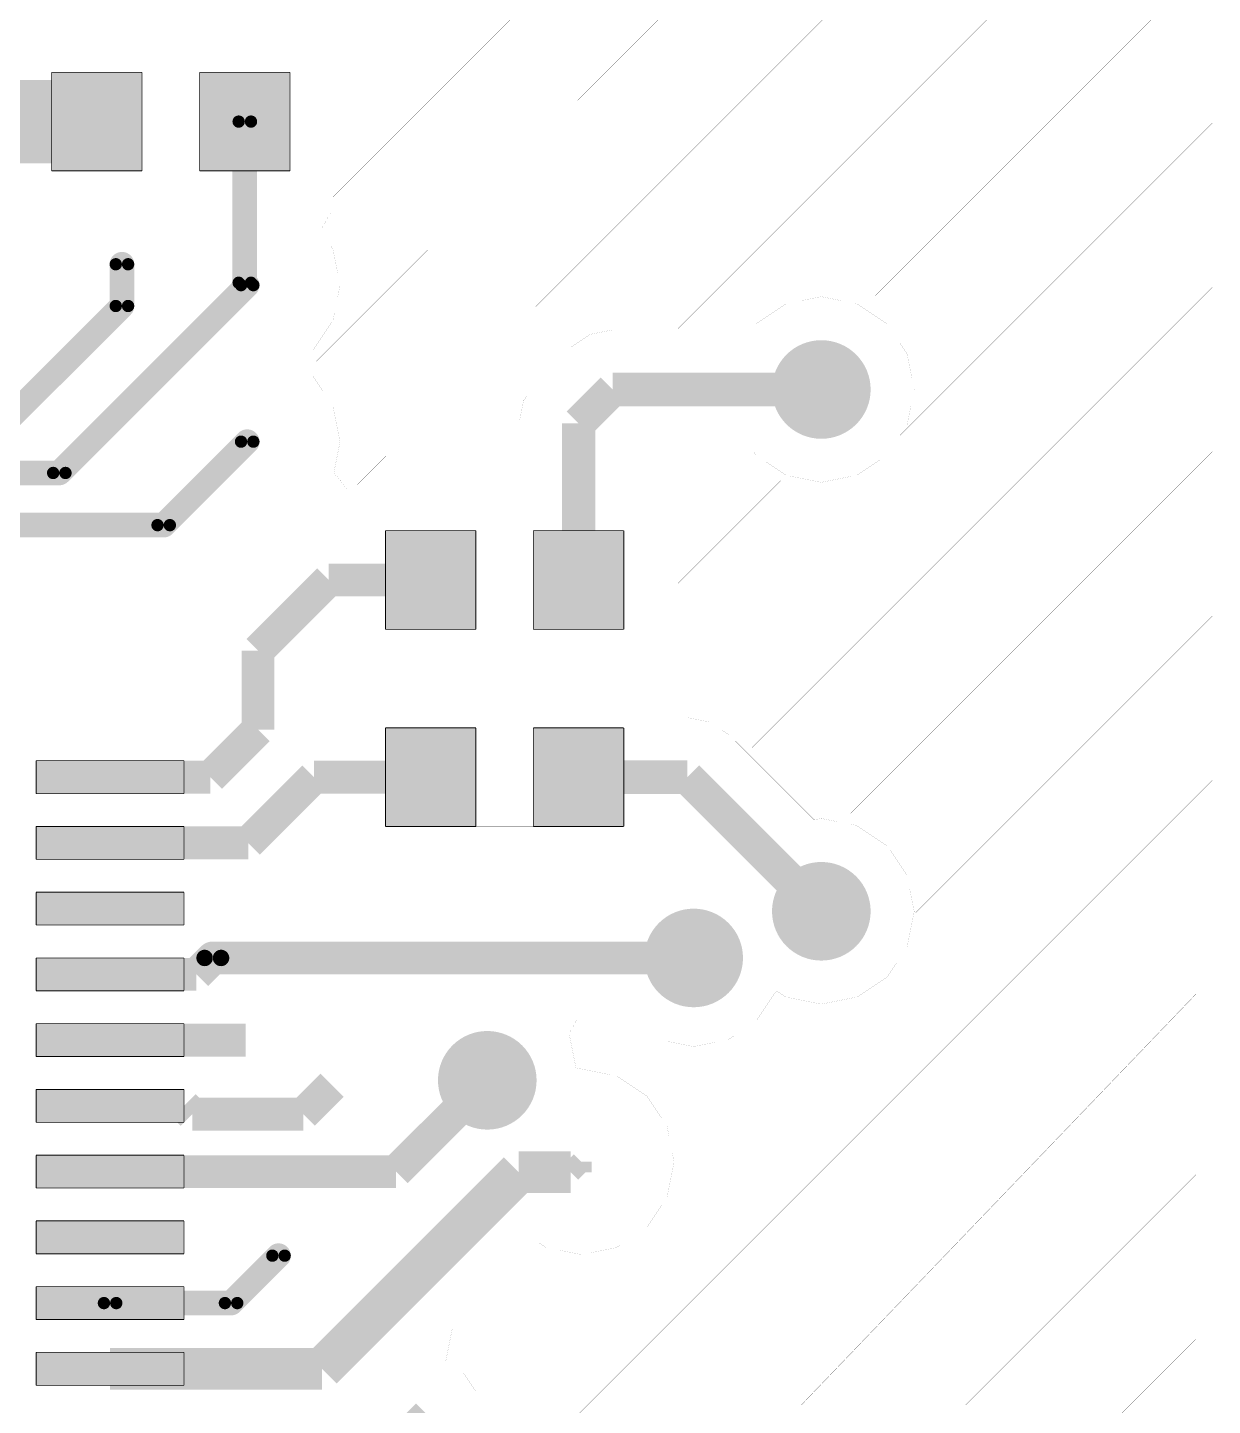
# Model space of a CAD drawing. Header units: millimetres. Extents: x 120.8 to 142.5, y 76.6 to 105.3.
# Drawn here: x 135.29 to 142.5, y 92.5 to 100.88 of the extents above; entities that cross this region are included whole.
import ezdxf

# ---------------------------------------------------------------- set-up
doc = ezdxf.new("R2010")
doc.units = ezdxf.units.MM
doc.layers.add('Mechanical4', color=56, linetype='Continuous')

msp = doc.modelspace()

# ---------------------------------------------------------------- linework, layer by layer
at = {"layer": 'Mechanical4'}
for points, const_width in [([(142.4501, 91.2672), (142.4501, 105.2541)], 0.0003), ([(137.1501, 99.8501), (142.5001, 105.2001)], 0.00125), ([(137.0501, 98.8501), (142.5001, 104.3001)], 0.00125), ([(137.3001, 98.1001), (142.5001, 103.3001)], 0.00125), ([(139.2501, 99.0501), (142.5001, 102.3001)], 0.00125), ([(140.4501, 99.2501), (142.5001, 101.3001)], 0.00125), ([(135.1856, 100.8631), (136.0856, 100.8631)], 0.0003), ([(136.0856, 100.8631), (137.1436, 100.8631)], 0.0003), ([(136.0856, 100.8631), (136.0856, 100.8631)], 0.0003), ([(137.1436, 99.7551), (137.1436, 100.8631)], 0.0003), ([(135.4396, 100.6091), (135.9896, 100.6091)], 0.005), ([(135.4396, 100.0091), (135.4396, 100.6091)], 0.005), ([(135.9846, 100.0091), (135.9846, 100.6091)], 0.0003), ([(135.9846, 100.6091), (136.3446, 100.6091)], 0.0003), ([(135.9896, 100.0091), (135.9896, 100.6091)], 0.005), ([(136.3396, 100.6091), (136.8896, 100.6091)], 0.005), ([(136.3396, 100.0091), (136.3396, 100.6091)], 0.005), ([(136.3446, 100.0091), (136.3446, 100.6091)], 0.0003), ([(136.8896, 100.0091), (136.8896, 100.6091)], 0.005), ([(135.0841, 100.3091), (135.7146, 100.3091)], 0.508), ([(135.7146, 100.3091), (135.7401, 100.3091)], 0.254), ([(136.6146, 99.3286), (136.6146, 100.3091)], 0.15), ([(140.6001, 98.4001), (142.5001, 100.3001)], 0.00125), ([(135.4396, 100.0091), (135.9896, 100.0091)], 0.005), ([(135.9846, 100.0091), (136.3446, 100.0091)], 0.0003), ([(136.3396, 100.0091), (136.8896, 100.0091)], 0.005), ([(137.0756, 99.6431), (137.1355, 99.7551)], 0.0003), ([(137.1355, 99.7551), (137.1436, 99.7551)], 0.0003), ([(137.0756, 99.6431), (137.151, 99.5303)], 0.0003), ([(137.151, 99.5303), (137.194, 99.3141)], 0.0003), ([(135.8671, 99.1871), (135.8671, 99.4411)], 0.15), ([(135.4861, 98.1711), (136.6291, 99.3141)], 0.15), ([(136.6146, 99.3286), (136.6291, 99.3141)], 0.15), ([(137.151, 99.0979), (137.194, 99.3141)], 0.0003), ([(139.7001, 96.5001), (142.5001, 99.3001)], 0.00125), ([(135.1686, 98.4886), (135.8671, 99.1871)], 0.15), ([(139.7222, 99.0785), (139.9055, 99.2009)], 0.0003), ([(139.9055, 99.2009), (140.1216, 99.2439)], 0.0003), ([(140.1216, 99.2439), (140.3378, 99.2009)], 0.0003), ([(140.3378, 99.2009), (140.5211, 99.0785)], 0.0003), ([(137.0285, 98.9147), (137.151, 99.0979)], 0.0003), ([(138.7129, 99.0141), (138.8516, 99.0417)], 0.0003), ([(138.8517, 99.0417), (139.6976, 99.0417)], 0.0003), ([(138.8516, 99.0417), (138.8517, 99.0417)], 0.0003), ([(139.6976, 99.0417), (139.7222, 99.0785)], 0.0003), ([(140.5211, 99.0785), (140.6435, 98.8953)], 0.0003), ([(138.3888, 98.729), (138.5953, 98.9355)], 0.0003), ([(138.5953, 98.9355), (138.7129, 99.0141)], 0.0003), ([(138.5953, 98.9355), (138.5953, 98.9355)], 0.0003), ([(137.0086, 98.9013), (137.0285, 98.9147)], 0.0003), ([(137.0086, 98.7743), (137.0086, 98.9013)], 0.0003), ([(140.6435, 98.8953), (140.6865, 98.6791)], 0.0003), ([(137.0086, 98.7743), (137.0285, 98.761)], 0.0003), ([(138.6451, 98.4726), (138.8516, 98.6791)], 0.204), ([(138.8516, 98.6791), (140.1216, 98.6791)], 0.204), ([(137.0285, 98.761), (137.151, 98.5778)], 0.0003), ([(138.3102, 98.6113), (138.3888, 98.729)], 0.0003), ([(138.2826, 98.4726), (138.3102, 98.6113)], 0.0003), ([(140.6435, 98.4629), (140.6865, 98.6791)], 0.0003), ([(137.151, 98.5778), (137.194, 98.3616)], 0.0003), ([(138.6451, 97.5201), (138.6451, 98.4726)], 0.204), ([(136.1211, 97.8536), (136.6291, 98.3616)], 0.15), ([(138.2826, 98.4726), (138.2826, 98.4726)], 0.0003), ([(138.2826, 98.0741), (138.2826, 98.4726)], 0.0003), ([(140.5211, 98.2797), (140.6435, 98.4629)], 0.0003), ([(137.1563, 98.1723), (137.194, 98.3616)], 0.0003), ([(139.0077, 98.0741), (139.0077, 98.3165)], 0.0003), ([(139.0077, 98.3165), (139.6976, 98.3165)], 0.0003), ([(139.6976, 98.3165), (139.7222, 98.2797)], 0.0003), ([(139.7222, 98.2797), (139.9055, 98.1572)], 0.0003), ([(140.3001, 96.1001), (142.5001, 98.3001)], 0.00125), ([(140.3378, 98.1572), (140.5211, 98.2797)], 0.0003), ([(134.3711, 98.1711), (135.4861, 98.1711)], 0.15), ([(137.1563, 98.1723), (137.2369, 98.0741)], 0.0003), ([(139.2501, 97.5001), (139.8751, 98.1251)], 0.00125), ([(139.9055, 98.1572), (140.1216, 98.1142)], 0.0003), ([(140.1216, 98.1142), (140.3378, 98.1572)], 0.0003), ([(137.2369, 98.0741), (138.2826, 98.0741)], 0.0003), ([(139.0077, 98.0741), (139.1741, 98.0741)], 0.0003), ([(139.1741, 96.9661), (139.1741, 98.0741)], 0.0003), ([(134.4786, 97.8536), (136.1211, 97.8536)], 0.15), ([(137.4701, 97.8201), (138.0201, 97.8201)], 0.005), ([(137.4701, 97.2201), (137.4701, 97.8201)], 0.005), ([(138.0151, 97.2201), (138.0151, 97.8201)], 0.0003), ([(138.0151, 97.8201), (138.3751, 97.8201)], 0.0003), ([(138.0201, 97.2201), (138.0201, 97.8201)], 0.005), ([(138.3701, 97.8201), (138.9201, 97.8201)], 0.005), ([(138.3701, 97.2201), (138.3701, 97.8201)], 0.005), ([(138.3751, 97.2201), (138.3751, 97.8201)], 0.0003), ([(138.9201, 97.2201), (138.9201, 97.8201)], 0.005), ([(129.3451, 97.6201), (136.3201, 97.6201)], 0.0003), ([(136.3201, 90.6201), (136.3201, 97.6201)], 0.0003), ([(136.6951, 97.0901), (137.1251, 97.5201)], 0.2), ([(137.1251, 97.5201), (137.7451, 97.5201)], 0.2), ([(140.6953, 95.4953), (142.5001, 97.3001)], 0.00125), ([(136.6951, 96.6101), (136.6951, 97.0901)], 0.2), ([(137.4701, 97.2201), (138.0201, 97.2201)], 0.005), ([(138.0151, 97.2201), (138.3751, 97.2201)], 0.0003), ([(138.3701, 97.2201), (138.9201, 97.2201)], 0.005), ([(139.1741, 96.8741), (139.1741, 96.9661)], 0.0003), ([(139.1741, 96.9661), (139.1741, 96.9661)], 0.0003), ([(139.1741, 96.6827), (139.1741, 96.8741)], 0.0003), ([(139.1741, 96.8741), (139.1741, 96.8741)], 0.0003), ([(136.4051, 96.3201), (136.6951, 96.6101)], 0.2), ([(139.1741, 96.6827), (139.3056, 96.6827)], 0.0003), ([(139.3056, 96.6827), (139.4444, 96.6551)], 0.0003), ([(139.3056, 96.6827), (139.3056, 96.6827)], 0.0003), ([(137.4701, 96.6201), (138.0201, 96.6201)], 0.005), ([(137.4701, 96.0201), (137.4701, 96.6201)], 0.005), ([(138.0151, 96.0201), (138.0151, 96.6201)], 0.0003), ([(138.0151, 96.6201), (138.3751, 96.6201)], 0.0003), ([(138.0201, 96.0201), (138.0201, 96.6201)], 0.005), ([(138.3701, 96.6201), (138.9201, 96.6201)], 0.005), ([(138.3701, 96.0201), (138.3701, 96.6201)], 0.005), ([(138.3751, 96.0201), (138.3751, 96.6201)], 0.0003), ([(138.9201, 96.0201), (138.9201, 96.6201)], 0.005), ([(139.4444, 96.6551), (139.562, 96.5765)], 0.0003), ([(139.562, 96.5765), (140.0782, 96.0603)], 0.0003), ([(135.3451, 96.4201), (136.2451, 96.4201)], 0.005), ([(135.3451, 96.2201), (135.3451, 96.4201)], 0.005), ([(135.7951, 96.3201), (136.4051, 96.3201)], 0.2), ([(136.2451, 96.2201), (136.2451, 96.4201)], 0.005), ([(136.6351, 95.9201), (137.0351, 96.3201)], 0.2), ([(137.0351, 96.3201), (137.7451, 96.3201)], 0.2), ([(138.6451, 96.3201), (139.3056, 96.3201)], 0.204), ([(139.3056, 96.3201), (140.1216, 95.5041)], 0.204), ([(138.4001, 92.2001), (142.5001, 96.3001)], 0.00125), ([(135.3451, 96.2201), (136.2451, 96.2201)], 0.005), ([(135.3451, 96.0201), (136.2451, 96.0201)], 0.005), ([(135.3451, 95.8201), (135.3451, 96.0201)], 0.005), ([(135.7951, 95.9201), (136.6351, 95.9201)], 0.2), ([(136.2451, 95.8201), (136.2451, 96.0201)], 0.005), ([(137.4701, 96.0201), (138.0201, 96.0201)], 0.005), ([(138.0151, 96.0201), (138.3751, 96.0201)], 0.0003), ([(138.3701, 96.0201), (138.9201, 96.0201)], 0.005), ([(140.0782, 96.0603), (140.1216, 96.0689)], 0.0003), ([(140.1216, 96.0689), (140.3378, 96.0259)], 0.0003), ([(140.3378, 96.0259), (140.5211, 95.9035)], 0.0003), ([(140.5211, 95.9035), (140.6435, 95.7202)], 0.0003), ([(135.3451, 95.8201), (136.2451, 95.8201)], 0.005), ([(140.6435, 95.7202), (140.6865, 95.5041)], 0.0003), ([(135.3451, 95.6201), (136.2451, 95.6201)], 0.005), ([(135.3451, 95.4201), (135.3451, 95.6201)], 0.005), ([(136.2451, 95.4201), (136.2451, 95.6201)], 0.005), ([(140.6435, 95.2879), (140.6865, 95.5041)], 0.0003), ([(135.3451, 95.4201), (136.2451, 95.4201)], 0.005), ([(136.3201, 95.1201), (136.4201, 95.2201)], 0.2), ([(136.4201, 95.2201), (139.3451, 95.2201)], 0.2), ([(140.5211, 95.1047), (140.6435, 95.2879)], 0.0003), ([(135.3451, 95.2201), (136.2451, 95.2201)], 0.005), ([(135.3451, 95.0201), (135.3451, 95.2201)], 0.005), ([(135.7951, 95.1201), (136.3201, 95.1201)], 0.2), ([(136.2451, 95.0201), (136.2451, 95.2201)], 0.005), ([(140.3378, 94.9822), (140.5211, 95.1047)], 0.0003), ([(135.3451, 95.0201), (136.2451, 95.0201)], 0.005), ([(139.7265, 94.8387), (139.8434, 95.0137)], 0.0003), ([(139.8434, 95.0137), (139.8527, 95.0175)], 0.0003), ([(139.8527, 95.0175), (139.9055, 94.9822)], 0.0003), ([(140.0001, 92.5001), (142.4001, 95.0001)], 0.00125), ([(139.9055, 94.9822), (140.1216, 94.9392)], 0.0003), ([(140.1216, 94.9392), (140.3378, 94.9822)], 0.0003), ([(138.5879, 94.758), (138.642, 94.8592)], 0.0003), ([(138.642, 94.8592), (138.9501, 94.8592)], 0.0003), ([(138.9501, 94.8592), (138.9637, 94.8387)], 0.0003), ([(138.9637, 94.8387), (139.1387, 94.7218)], 0.0003), ([(139.5515, 94.7218), (139.7265, 94.8387)], 0.0003), ([(135.3451, 94.8201), (136.2451, 94.8201)], 0.005), ([(135.3451, 94.6201), (135.3451, 94.8201)], 0.005), ([(135.6451, 94.7201), (136.6201, 94.7201)], 0.2), ([(136.2451, 94.6201), (136.2451, 94.8201)], 0.005), ([(138.5879, 94.758), (138.629, 94.5516)], 0.0003), ([(139.1387, 94.7218), (139.3451, 94.6807)], 0.0003), ([(139.3451, 94.6807), (139.5515, 94.7218)], 0.0003), ([(135.3451, 94.6201), (136.2451, 94.6201)], 0.005), ([(137.5341, 93.9201), (138.0896, 94.4756)], 0.2), ([(136.9701, 94.2701), (137.1451, 94.4451)], 0.2), ([(138.629, 94.5516), (138.6611, 94.5449)], 0.0003), ([(138.6611, 94.5449), (138.8773, 94.5019)], 0.0003), ([(138.8773, 94.5019), (139.0605, 94.3795)], 0.0003), ([(135.3451, 94.4201), (136.2451, 94.4201)], 0.005), ([(135.3451, 94.2201), (135.3451, 94.4201)], 0.005), ([(135.7951, 94.3201), (136.2451, 94.3201)], 0.2), ([(136.2451, 94.3201), (136.2951, 94.2701)], 0.2), ([(136.2451, 94.2201), (136.2451, 94.4201)], 0.005), ([(136.2951, 94.2701), (136.9701, 94.2701)], 0.2), ([(139.0605, 94.3795), (139.183, 94.1962)], 0.0003), ([(135.3451, 94.2201), (136.2451, 94.2201)], 0.005), ([(139.183, 94.1962), (139.226, 93.9801)], 0.0003), ([(135.3451, 94.0201), (136.2451, 94.0201)], 0.005), ([(135.3451, 93.8201), (135.3451, 94.0201)], 0.005), ([(135.6451, 93.9201), (135.7951, 93.9201)], 0.2), ([(135.7951, 93.9201), (137.5341, 93.9201)], 0.2), ([(136.2451, 93.8201), (136.2451, 94.0201)], 0.005), ([(137.0836, 92.7201), (138.2801, 93.9166)], 0.254), ([(138.2801, 93.9166), (138.5976, 93.9166)], 0.254), ([(138.5976, 93.9166), (138.6611, 93.9801)], 0.127), ([(138.6611, 93.9166), (138.6611, 93.9801)], 0.127), ([(139.183, 93.7639), (139.226, 93.9801)], 0.0003), ([(135.3451, 93.8201), (136.2451, 93.8201)], 0.005), ([(141.0001, 92.5001), (142.4001, 93.9001)], 0.00125), ([(139.0605, 93.5807), (139.183, 93.7639)], 0.0003), ([(135.3451, 93.6201), (136.2451, 93.6201)], 0.005), ([(135.3451, 93.4201), (135.3451, 93.6201)], 0.005), ([(136.2451, 93.4201), (136.2451, 93.6201)], 0.005), ([(138.8773, 93.4582), (139.0605, 93.5807)], 0.0003), ([(136.5311, 93.1201), (136.8196, 93.4086)], 0.15), ([(137.8763, 92.9633), (138.4007, 93.4878)], 0.0003), ([(138.4007, 93.4878), (138.445, 93.4582)], 0.0003), ([(135.3451, 93.4201), (136.2451, 93.4201)], 0.005), ([(138.445, 93.4582), (138.6611, 93.4152)], 0.0003), ([(138.6611, 93.4152), (138.8773, 93.4582)], 0.0003), ([(135.3451, 93.2201), (136.2451, 93.2201)], 0.005), ([(135.3451, 93.0201), (135.3451, 93.2201)], 0.005), ([(135.7951, 93.1201), (136.5311, 93.1201)], 0.15), ([(136.2451, 93.0201), (136.2451, 93.2201)], 0.005), ([(135.3451, 93.0201), (136.2451, 93.0201)], 0.005), ([(137.837, 92.766), (137.8763, 92.9633)], 0.0003), ([(141.6001, 92.1), (142.4001, 92.9001)], 0.00125), ([(135.3451, 92.8201), (136.2451, 92.8201)], 0.005), ([(135.3451, 92.6201), (135.3451, 92.8201)], 0.005), ([(135.7951, 92.7201), (136.5087, 92.7201)], 0.254), ([(136.2451, 92.6201), (136.2451, 92.8201)], 0.005), ([(136.5087, 92.7201), (137.0836, 92.7201)], 0.254), ([(135.7587, 92.7201), (135.7951, 92.7201)], 0.15), ([(137.837, 92.766), (137.9458, 92.6933)], 0.0003), ([(137.9458, 92.6933), (138.0185, 92.5845)], 0.0003), ([(135.3451, 92.6201), (136.2451, 92.6201)], 0.005), ([(138.0185, 92.5845), (138.0441, 92.4561)], 0.0003), ([(137.4726, 92.2201), (137.7086, 92.4561)], 0.15)]:
    msp.add_lwpolyline(points, dxfattribs=dict(at, const_width=const_width))
for points, const_width in [([(136.5771, 100.3091, -1), (136.6521, 100.3091)], 0.075), ([(136.5771, 100.3091, -1), (136.6521, 100.3091)], 0.075), ([(136.6521, 100.3091, -1), (136.5771, 100.3091)], 0.075), ([(136.6521, 100.3091, -1), (136.5771, 100.3091)], 0.075), ([(135.8296, 99.4411, -1), (135.9046, 99.4411)], 0.075), ([(135.8296, 99.4411, -1), (135.9046, 99.4411)], 0.075), ([(135.9046, 99.4411, -1), (135.8296, 99.4411)], 0.075), ([(135.9046, 99.4411, -1), (135.8296, 99.4411)], 0.075), ([(136.5771, 99.3286, -1), (136.6521, 99.3286)], 0.075), ([(136.5771, 99.3286, -1), (136.6521, 99.3286)], 0.075), ([(136.5771, 99.3286, -1), (136.6521, 99.3286)], 0.075), ([(136.5771, 99.3286, -1), (136.6521, 99.3286)], 0.075), ([(136.6521, 99.3286, -1), (136.5771, 99.3286)], 0.075), ([(136.6521, 99.3286, -1), (136.5771, 99.3286)], 0.075), ([(136.6521, 99.3286, -1), (136.5771, 99.3286)], 0.075), ([(136.6521, 99.3286, -1), (136.5771, 99.3286)], 0.075), ([(136.5916, 99.3141, -1), (136.6666, 99.3141)], 0.075), ([(136.5916, 99.3141, -1), (136.6666, 99.3141)], 0.075), ([(136.5916, 99.3141, -1), (136.6666, 99.3141)], 0.075), ([(136.5916, 99.3141, -1), (136.6666, 99.3141)], 0.075), ([(136.6666, 99.3141, -1), (136.5916, 99.3141)], 0.075), ([(136.6666, 99.3141, -1), (136.5916, 99.3141)], 0.075), ([(136.6666, 99.3141, -1), (136.5916, 99.3141)], 0.075), ([(136.6666, 99.3141, -1), (136.5916, 99.3141)], 0.075), ([(135.8296, 99.1871, -1), (135.9046, 99.1871)], 0.075), ([(135.8296, 99.1871, -1), (135.9046, 99.1871)], 0.075), ([(135.8296, 99.1871, -1), (135.9046, 99.1871)], 0.075), ([(135.8296, 99.1871, -1), (135.9046, 99.1871)], 0.075), ([(135.9046, 99.1871, -1), (135.8296, 99.1871)], 0.075), ([(135.9046, 99.1871, -1), (135.8296, 99.1871)], 0.075), ([(135.9046, 99.1871, -1), (135.8296, 99.1871)], 0.075), ([(135.9046, 99.1871, -1), (135.8296, 99.1871)], 0.075), ([(139.9716, 98.6791, -1), (140.2716, 98.6791)], 0.3), ([(140.2716, 98.6791, -1), (139.9716, 98.6791)], 0.3), ([(138.3886, 98.729, -1), (138.3889, 98.729)], 0.0003), ([(138.3886, 98.729, -1), (138.3889, 98.729)], 0.0003), ([(138.3889, 98.729, -1), (138.3886, 98.729)], 0.0003), ([(138.3889, 98.729, -1), (138.3886, 98.729)], 0.0003), ([(136.5916, 98.3616, -1), (136.6666, 98.3616)], 0.075), ([(136.5916, 98.3616, -1), (136.6666, 98.3616)], 0.075), ([(138.2824, 98.4726, -1), (138.2827, 98.4726)], 0.0003), ([(138.2824, 98.4726, -1), (138.2827, 98.4726)], 0.0003), ([(138.2827, 98.4726, -1), (138.2824, 98.4726)], 0.0003), ([(138.2827, 98.4726, -1), (138.2824, 98.4726)], 0.0003), ([(136.6666, 98.3616, -1), (136.5916, 98.3616)], 0.075), ([(136.6666, 98.3616, -1), (136.5916, 98.3616)], 0.075), ([(139.0076, 98.3165, -1), (139.0079, 98.3165)], 0.0003), ([(139.0076, 98.3165, -1), (139.0079, 98.3165)], 0.0003), ([(139.0079, 98.3165, -1), (139.0076, 98.3165)], 0.0003), ([(139.0079, 98.3165, -1), (139.0076, 98.3165)], 0.0003), ([(135.4486, 98.1711, -1), (135.5236, 98.1711)], 0.075), ([(135.4486, 98.1711, -1), (135.5236, 98.1711)], 0.075), ([(135.4486, 98.1711, -1), (135.5236, 98.1711)], 0.075), ([(135.4486, 98.1711, -1), (135.5236, 98.1711)], 0.075), ([(135.5236, 98.1711, -1), (135.4486, 98.1711)], 0.075), ([(135.5236, 98.1711, -1), (135.4486, 98.1711)], 0.075), ([(135.5236, 98.1711, -1), (135.4486, 98.1711)], 0.075), ([(135.5236, 98.1711, -1), (135.4486, 98.1711)], 0.075), ([(139.0076, 98.0741, -1), (139.0079, 98.0741)], 0.0003), ([(139.0076, 98.0741, -1), (139.0079, 98.0741)], 0.0003), ([(139.0079, 98.0741, -1), (139.0076, 98.0741)], 0.0003), ([(139.0079, 98.0741, -1), (139.0076, 98.0741)], 0.0003), ([(139.174, 98.0741, -1), (139.1743, 98.0741)], 0.0003), ([(139.174, 98.0741, -1), (139.1743, 98.0741)], 0.0003), ([(139.1743, 98.0741, -1), (139.174, 98.0741)], 0.0003), ([(139.1743, 98.0741, -1), (139.174, 98.0741)], 0.0003), ([(136.0836, 97.8536, -1), (136.1586, 97.8536)], 0.075), ([(136.0836, 97.8536, -1), (136.1586, 97.8536)], 0.075), ([(136.0836, 97.8536, -1), (136.1586, 97.8536)], 0.075), ([(136.0836, 97.8536, -1), (136.1586, 97.8536)], 0.075), ([(136.1586, 97.8536, -1), (136.0836, 97.8536)], 0.075), ([(136.1586, 97.8536, -1), (136.0836, 97.8536)], 0.075), ([(136.1586, 97.8536, -1), (136.0836, 97.8536)], 0.075), ([(136.1586, 97.8536, -1), (136.0836, 97.8536)], 0.075), ([(139.174, 96.9661, -1), (139.1743, 96.9661)], 0.0003), ([(139.174, 96.9661, -1), (139.1743, 96.9661)], 0.0003), ([(139.174, 96.9661, -1), (139.1743, 96.9661)], 0.0003), ([(139.174, 96.9661, -1), (139.1743, 96.9661)], 0.0003), ([(139.1743, 96.9661, -1), (139.174, 96.9661)], 0.0003), ([(139.1743, 96.9661, -1), (139.174, 96.9661)], 0.0003), ([(139.1743, 96.9661, -1), (139.174, 96.9661)], 0.0003), ([(139.1743, 96.9661, -1), (139.174, 96.9661)], 0.0003), ([(139.174, 96.8741, -1), (139.1743, 96.8741)], 0.0003), ([(139.174, 96.8741, -1), (139.1743, 96.8741)], 0.0003), ([(139.174, 96.8741, -1), (139.1743, 96.8741)], 0.0003), ([(139.174, 96.8741, -1), (139.1743, 96.8741)], 0.0003), ([(139.174, 96.8741, -1), (139.1743, 96.8741)], 0.0003), ([(139.174, 96.8741, -1), (139.1743, 96.8741)], 0.0003), ([(139.1743, 96.8741, -1), (139.174, 96.8741)], 0.0003), ([(139.1743, 96.8741, -1), (139.174, 96.8741)], 0.0003), ([(139.1743, 96.8741, -1), (139.174, 96.8741)], 0.0003), ([(139.1743, 96.8741, -1), (139.174, 96.8741)], 0.0003), ([(139.1743, 96.8741, -1), (139.174, 96.8741)], 0.0003), ([(139.1743, 96.8741, -1), (139.174, 96.8741)], 0.0003), ([(139.174, 96.6827, -1), (139.1743, 96.6827)], 0.0003), ([(139.174, 96.6827, -1), (139.1743, 96.6827)], 0.0003), ([(139.1743, 96.6827, -1), (139.174, 96.6827)], 0.0003), ([(139.1743, 96.6827, -1), (139.174, 96.6827)], 0.0003), ([(139.9716, 95.5041, -1), (140.2716, 95.5041)], 0.3), ([(140.2716, 95.5041, -1), (139.9716, 95.5041)], 0.3), ([(139.1951, 95.2201, -1), (139.4951, 95.2201)], 0.3), ([(139.4951, 95.2201, -1), (139.1951, 95.2201)], 0.3), ([(136.3701, 95.2201, -1), (136.4701, 95.2201)], 0.1), ([(136.3701, 95.2201, -1), (136.4701, 95.2201)], 0.1), ([(136.4701, 95.2201, -1), (136.3701, 95.2201)], 0.1), ([(136.4701, 95.2201, -1), (136.3701, 95.2201)], 0.1), ([(137.9396, 94.4756, -1), (138.2396, 94.4756)], 0.3), ([(138.2396, 94.4756, -1), (137.9396, 94.4756)], 0.3), ([(138.6289, 94.5516, -1), (138.6291, 94.5516)], 0.0003), ([(138.6289, 94.5516, -1), (138.6291, 94.5516)], 0.0003), ([(138.6291, 94.5516, -1), (138.6289, 94.5516)], 0.0003), ([(138.6291, 94.5516, -1), (138.6289, 94.5516)], 0.0003), ([(136.7821, 93.4086, -1), (136.8571, 93.4086)], 0.075), ([(136.7821, 93.4086, -1), (136.8571, 93.4086)], 0.075), ([(136.8571, 93.4086, -1), (136.7821, 93.4086)], 0.075), ([(136.8571, 93.4086, -1), (136.7821, 93.4086)], 0.075), ([(135.7576, 93.1201, -1), (135.8326, 93.1201)], 0.075), ([(135.7576, 93.1201, -1), (135.8326, 93.1201)], 0.075), ([(135.8326, 93.1201, -1), (135.7576, 93.1201)], 0.075), ([(135.8326, 93.1201, -1), (135.7576, 93.1201)], 0.075), ([(136.4936, 93.1201, -1), (136.5686, 93.1201)], 0.075), ([(136.4936, 93.1201, -1), (136.5686, 93.1201)], 0.075), ([(136.4936, 93.1201, -1), (136.5686, 93.1201)], 0.075), ([(136.4936, 93.1201, -1), (136.5686, 93.1201)], 0.075), ([(136.5686, 93.1201, -1), (136.4936, 93.1201)], 0.075), ([(136.5686, 93.1201, -1), (136.4936, 93.1201)], 0.075), ([(136.5686, 93.1201, -1), (136.4936, 93.1201)], 0.075), ([(136.5686, 93.1201, -1), (136.4936, 93.1201)], 0.075)]:
    msp.add_lwpolyline(points, format="xyb", dxfattribs=dict(at, const_width=const_width))
for points, const_width in [([(136.5584, 100.3091, 1), (136.5959, 100.3091, 1)], 0.0375), ([(136.5584, 100.3091, 1), (136.5959, 100.3091, 1)], 0.0375), ([(136.5584, 100.3091, 1), (136.5959, 100.3091, 1)], 0.0375), ([(136.5584, 100.3091, 1), (136.5959, 100.3091, 1)], 0.0375), ([(136.6334, 100.3091, 1), (136.6709, 100.3091, 1)], 0.0375), ([(136.6334, 100.3091, 1), (136.6709, 100.3091, 1)], 0.0375), ([(136.6334, 100.3091, 1), (136.6709, 100.3091, 1)], 0.0375), ([(136.6334, 100.3091, 1), (136.6709, 100.3091, 1)], 0.0375), ([(135.8109, 99.4411, 1), (135.8484, 99.4411, 1)], 0.0375), ([(135.8109, 99.4411, 1), (135.8484, 99.4411, 1)], 0.0375), ([(135.8109, 99.4411, 1), (135.8484, 99.4411, 1)], 0.0375), ([(135.8109, 99.4411, 1), (135.8484, 99.4411, 1)], 0.0375), ([(135.8859, 99.4411, 1), (135.9234, 99.4411, 1)], 0.0375), ([(135.8859, 99.4411, 1), (135.9234, 99.4411, 1)], 0.0375), ([(135.8859, 99.4411, 1), (135.9234, 99.4411, 1)], 0.0375), ([(135.8859, 99.4411, 1), (135.9234, 99.4411, 1)], 0.0375), ([(136.5584, 99.3286, 1), (136.5959, 99.3286, 1)], 0.0375), ([(136.5584, 99.3286, 1), (136.5959, 99.3286, 1)], 0.0375), ([(136.5584, 99.3286, 1), (136.5959, 99.3286, 1)], 0.0375), ([(136.5584, 99.3286, 1), (136.5959, 99.3286, 1)], 0.0375), ([(136.5584, 99.3286, 1), (136.5959, 99.3286, 1)], 0.0375), ([(136.5584, 99.3286, 1), (136.5959, 99.3286, 1)], 0.0375), ([(136.5584, 99.3286, 1), (136.5959, 99.3286, 1)], 0.0375), ([(136.5584, 99.3286, 1), (136.5959, 99.3286, 1)], 0.0375), ([(136.5729, 99.3141, 1), (136.6104, 99.3141, 1)], 0.0375), ([(136.5729, 99.3141, 1), (136.6104, 99.3141, 1)], 0.0375), ([(136.5729, 99.3141, 1), (136.6104, 99.3141, 1)], 0.0375), ([(136.5729, 99.3141, 1), (136.6104, 99.3141, 1)], 0.0375), ([(136.5729, 99.3141, 1), (136.6104, 99.3141, 1)], 0.0375), ([(136.5729, 99.3141, 1), (136.6104, 99.3141, 1)], 0.0375), ([(136.5729, 99.3141, 1), (136.6104, 99.3141, 1)], 0.0375), ([(136.5729, 99.3141, 1), (136.6104, 99.3141, 1)], 0.0375), ([(136.6334, 99.3286, 1), (136.6709, 99.3286, 1)], 0.0375), ([(136.6334, 99.3286, 1), (136.6709, 99.3286, 1)], 0.0375), ([(136.6334, 99.3286, 1), (136.6709, 99.3286, 1)], 0.0375), ([(136.6334, 99.3286, 1), (136.6709, 99.3286, 1)], 0.0375), ([(136.6334, 99.3286, 1), (136.6709, 99.3286, 1)], 0.0375), ([(136.6334, 99.3286, 1), (136.6709, 99.3286, 1)], 0.0375), ([(136.6334, 99.3286, 1), (136.6709, 99.3286, 1)], 0.0375), ([(136.6334, 99.3286, 1), (136.6709, 99.3286, 1)], 0.0375), ([(136.6479, 99.3141, 1), (136.6854, 99.3141, 1)], 0.0375), ([(136.6479, 99.3141, 1), (136.6854, 99.3141, 1)], 0.0375), ([(136.6479, 99.3141, 1), (136.6854, 99.3141, 1)], 0.0375), ([(136.6479, 99.3141, 1), (136.6854, 99.3141, 1)], 0.0375), ([(136.6479, 99.3141, 1), (136.6854, 99.3141, 1)], 0.0375), ([(136.6479, 99.3141, 1), (136.6854, 99.3141, 1)], 0.0375), ([(136.6479, 99.3141, 1), (136.6854, 99.3141, 1)], 0.0375), ([(136.6479, 99.3141, 1), (136.6854, 99.3141, 1)], 0.0375), ([(135.8109, 99.1871, 1), (135.8484, 99.1871, 1)], 0.0375), ([(135.8109, 99.1871, 1), (135.8484, 99.1871, 1)], 0.0375), ([(135.8109, 99.1871, 1), (135.8484, 99.1871, 1)], 0.0375), ([(135.8109, 99.1871, 1), (135.8484, 99.1871, 1)], 0.0375), ([(135.8109, 99.1871, 1), (135.8484, 99.1871, 1)], 0.0375), ([(135.8109, 99.1871, 1), (135.8484, 99.1871, 1)], 0.0375), ([(135.8109, 99.1871, 1), (135.8484, 99.1871, 1)], 0.0375), ([(135.8109, 99.1871, 1), (135.8484, 99.1871, 1)], 0.0375), ([(135.8859, 99.1871, 1), (135.9234, 99.1871, 1)], 0.0375), ([(135.8859, 99.1871, 1), (135.9234, 99.1871, 1)], 0.0375), ([(135.8859, 99.1871, 1), (135.9234, 99.1871, 1)], 0.0375), ([(135.8859, 99.1871, 1), (135.9234, 99.1871, 1)], 0.0375), ([(135.8859, 99.1871, 1), (135.9234, 99.1871, 1)], 0.0375), ([(135.8859, 99.1871, 1), (135.9234, 99.1871, 1)], 0.0375), ([(135.8859, 99.1871, 1), (135.9234, 99.1871, 1)], 0.0375), ([(135.8859, 99.1871, 1), (135.9234, 99.1871, 1)], 0.0375), ([(139.8966, 98.6791, 1), (140.0466, 98.6791, 1)], 0.15), ([(139.8966, 98.6791, 1), (140.0466, 98.6791, 1)], 0.15), ([(140.1966, 98.6791, 1), (140.3466, 98.6791, 1)], 0.15), ([(140.1966, 98.6791, 1), (140.3466, 98.6791, 1)], 0.15), ([(138.3885, 98.729, 1), (138.3887, 98.729, 1)], 0.00015), ([(138.3885, 98.729, 1), (138.3887, 98.729, 1)], 0.00015), ([(138.3885, 98.729, 1), (138.3887, 98.729, 1)], 0.00015), ([(138.3885, 98.729, 1), (138.3887, 98.729, 1)], 0.00015), ([(138.3888, 98.729, 1), (138.389, 98.729, 1)], 0.00015), ([(138.3888, 98.729, 1), (138.389, 98.729, 1)], 0.00015), ([(138.3888, 98.729, 1), (138.389, 98.729, 1)], 0.00015), ([(138.3888, 98.729, 1), (138.389, 98.729, 1)], 0.00015), ([(138.2823, 98.4726, 1), (138.2825, 98.4726, 1)], 0.00015), ([(138.2823, 98.4726, 1), (138.2825, 98.4726, 1)], 0.00015), ([(138.2823, 98.4726, 1), (138.2825, 98.4726, 1)], 0.00015), ([(138.2823, 98.4726, 1), (138.2825, 98.4726, 1)], 0.00015), ([(138.2826, 98.4726, 1), (138.2828, 98.4726, 1)], 0.00015), ([(138.2826, 98.4726, 1), (138.2828, 98.4726, 1)], 0.00015), ([(138.2826, 98.4726, 1), (138.2828, 98.4726, 1)], 0.00015), ([(138.2826, 98.4726, 1), (138.2828, 98.4726, 1)], 0.00015), ([(136.5729, 98.3616, 1), (136.6104, 98.3616, 1)], 0.0375), ([(136.5729, 98.3616, 1), (136.6104, 98.3616, 1)], 0.0375), ([(136.5729, 98.3616, 1), (136.6104, 98.3616, 1)], 0.0375), ([(136.5729, 98.3616, 1), (136.6104, 98.3616, 1)], 0.0375), ([(136.6479, 98.3616, 1), (136.6854, 98.3616, 1)], 0.0375), ([(136.6479, 98.3616, 1), (136.6854, 98.3616, 1)], 0.0375), ([(136.6479, 98.3616, 1), (136.6854, 98.3616, 1)], 0.0375), ([(136.6479, 98.3616, 1), (136.6854, 98.3616, 1)], 0.0375), ([(139.0075, 98.3165, 1), (139.0076, 98.3165, 1)], 0.00015), ([(139.0075, 98.3165, 1), (139.0076, 98.3165, 1)], 0.00015), ([(139.0075, 98.3165, 1), (139.0076, 98.3165, 1)], 0.00015), ([(139.0075, 98.3165, 1), (139.0076, 98.3165, 1)], 0.00015), ([(139.0078, 98.3165, 1), (139.0079, 98.3165, 1)], 0.00015), ([(139.0078, 98.3165, 1), (139.0079, 98.3165, 1)], 0.00015), ([(139.0078, 98.3165, 1), (139.0079, 98.3165, 1)], 0.00015), ([(139.0078, 98.3165, 1), (139.0079, 98.3165, 1)], 0.00015), ([(135.4299, 98.1711, 1), (135.4674, 98.1711, 1)], 0.0375), ([(135.4299, 98.1711, 1), (135.4674, 98.1711, 1)], 0.0375), ([(135.4299, 98.1711, 1), (135.4674, 98.1711, 1)], 0.0375), ([(135.4299, 98.1711, 1), (135.4674, 98.1711, 1)], 0.0375), ([(135.4299, 98.1711, 1), (135.4674, 98.1711, 1)], 0.0375), ([(135.4299, 98.1711, 1), (135.4674, 98.1711, 1)], 0.0375), ([(135.4299, 98.1711, 1), (135.4674, 98.1711, 1)], 0.0375), ([(135.4299, 98.1711, 1), (135.4674, 98.1711, 1)], 0.0375), ([(135.5049, 98.1711, 1), (135.5424, 98.1711, 1)], 0.0375), ([(135.5049, 98.1711, 1), (135.5424, 98.1711, 1)], 0.0375), ([(135.5049, 98.1711, 1), (135.5424, 98.1711, 1)], 0.0375), ([(135.5049, 98.1711, 1), (135.5424, 98.1711, 1)], 0.0375), ([(135.5049, 98.1711, 1), (135.5424, 98.1711, 1)], 0.0375), ([(135.5049, 98.1711, 1), (135.5424, 98.1711, 1)], 0.0375), ([(135.5049, 98.1711, 1), (135.5424, 98.1711, 1)], 0.0375), ([(135.5049, 98.1711, 1), (135.5424, 98.1711, 1)], 0.0375), ([(139.0075, 98.0741, 1), (139.0076, 98.0741, 1)], 0.00015), ([(139.0075, 98.0741, 1), (139.0076, 98.0741, 1)], 0.00015), ([(139.0075, 98.0741, 1), (139.0076, 98.0741, 1)], 0.00015), ([(139.0075, 98.0741, 1), (139.0076, 98.0741, 1)], 0.00015), ([(139.0078, 98.0741, 1), (139.0079, 98.0741, 1)], 0.00015), ([(139.0078, 98.0741, 1), (139.0079, 98.0741, 1)], 0.00015), ([(139.0078, 98.0741, 1), (139.0079, 98.0741, 1)], 0.00015), ([(139.0078, 98.0741, 1), (139.0079, 98.0741, 1)], 0.00015), ([(139.1739, 98.0741, 1), (139.1741, 98.0741, 1)], 0.00015), ([(139.1739, 98.0741, 1), (139.1741, 98.0741, 1)], 0.00015), ([(139.1739, 98.0741, 1), (139.1741, 98.0741, 1)], 0.00015), ([(139.1739, 98.0741, 1), (139.1741, 98.0741, 1)], 0.00015), ([(139.1742, 98.0741, 1), (139.1744, 98.0741, 1)], 0.00015), ([(139.1742, 98.0741, 1), (139.1744, 98.0741, 1)], 0.00015), ([(139.1742, 98.0741, 1), (139.1744, 98.0741, 1)], 0.00015), ([(139.1742, 98.0741, 1), (139.1744, 98.0741, 1)], 0.00015), ([(136.0649, 97.8536, 1), (136.1024, 97.8536, 1)], 0.0375), ([(136.0649, 97.8536, 1), (136.1024, 97.8536, 1)], 0.0375), ([(136.0649, 97.8536, 1), (136.1024, 97.8536, 1)], 0.0375), ([(136.0649, 97.8536, 1), (136.1024, 97.8536, 1)], 0.0375), ([(136.0649, 97.8536, 1), (136.1024, 97.8536, 1)], 0.0375), ([(136.0649, 97.8536, 1), (136.1024, 97.8536, 1)], 0.0375), ([(136.0649, 97.8536, 1), (136.1024, 97.8536, 1)], 0.0375), ([(136.0649, 97.8536, 1), (136.1024, 97.8536, 1)], 0.0375), ([(136.1399, 97.8536, 1), (136.1774, 97.8536, 1)], 0.0375), ([(136.1399, 97.8536, 1), (136.1774, 97.8536, 1)], 0.0375), ([(136.1399, 97.8536, 1), (136.1774, 97.8536, 1)], 0.0375), ([(136.1399, 97.8536, 1), (136.1774, 97.8536, 1)], 0.0375), ([(136.1399, 97.8536, 1), (136.1774, 97.8536, 1)], 0.0375), ([(136.1399, 97.8536, 1), (136.1774, 97.8536, 1)], 0.0375), ([(136.1399, 97.8536, 1), (136.1774, 97.8536, 1)], 0.0375), ([(136.1399, 97.8536, 1), (136.1774, 97.8536, 1)], 0.0375), ([(139.1739, 96.9661, 1), (139.1741, 96.9661, 1)], 0.00015), ([(139.1739, 96.9661, 1), (139.1741, 96.9661, 1)], 0.00015), ([(139.1739, 96.9661, 1), (139.1741, 96.9661, 1)], 0.00015), ([(139.1739, 96.9661, 1), (139.1741, 96.9661, 1)], 0.00015), ([(139.1739, 96.9661, 1), (139.1741, 96.9661, 1)], 0.00015), ([(139.1739, 96.9661, 1), (139.1741, 96.9661, 1)], 0.00015), ([(139.1739, 96.9661, 1), (139.1741, 96.9661, 1)], 0.00015), ([(139.1739, 96.9661, 1), (139.1741, 96.9661, 1)], 0.00015), ([(139.1742, 96.9661, 1), (139.1744, 96.9661, 1)], 0.00015), ([(139.1742, 96.9661, 1), (139.1744, 96.9661, 1)], 0.00015), ([(139.1742, 96.9661, 1), (139.1744, 96.9661, 1)], 0.00015), ([(139.1742, 96.9661, 1), (139.1744, 96.9661, 1)], 0.00015), ([(139.1742, 96.9661, 1), (139.1744, 96.9661, 1)], 0.00015), ([(139.1742, 96.9661, 1), (139.1744, 96.9661, 1)], 0.00015), ([(139.1742, 96.9661, 1), (139.1744, 96.9661, 1)], 0.00015), ([(139.1742, 96.9661, 1), (139.1744, 96.9661, 1)], 0.00015), ([(139.1739, 96.8741, 1), (139.1741, 96.8741, 1)], 0.00015), ([(139.1739, 96.8741, 1), (139.1741, 96.8741, 1)], 0.00015), ([(139.1739, 96.8741, 1), (139.1741, 96.8741, 1)], 0.00015), ([(139.1739, 96.8741, 1), (139.1741, 96.8741, 1)], 0.00015), ([(139.1739, 96.8741, 1), (139.1741, 96.8741, 1)], 0.00015), ([(139.1739, 96.8741, 1), (139.1741, 96.8741, 1)], 0.00015), ([(139.1739, 96.8741, 1), (139.1741, 96.8741, 1)], 0.00015), ([(139.1739, 96.8741, 1), (139.1741, 96.8741, 1)], 0.00015), ([(139.1739, 96.8741, 1), (139.1741, 96.8741, 1)], 0.00015), ([(139.1739, 96.8741, 1), (139.1741, 96.8741, 1)], 0.00015), ([(139.1739, 96.8741, 1), (139.1741, 96.8741, 1)], 0.00015), ([(139.1739, 96.8741, 1), (139.1741, 96.8741, 1)], 0.00015), ([(139.1742, 96.8741, 1), (139.1744, 96.8741, 1)], 0.00015), ([(139.1742, 96.8741, 1), (139.1744, 96.8741, 1)], 0.00015), ([(139.1742, 96.8741, 1), (139.1744, 96.8741, 1)], 0.00015), ([(139.1742, 96.8741, 1), (139.1744, 96.8741, 1)], 0.00015), ([(139.1742, 96.8741, 1), (139.1744, 96.8741, 1)], 0.00015), ([(139.1742, 96.8741, 1), (139.1744, 96.8741, 1)], 0.00015), ([(139.1742, 96.8741, 1), (139.1744, 96.8741, 1)], 0.00015), ([(139.1742, 96.8741, 1), (139.1744, 96.8741, 1)], 0.00015), ([(139.1742, 96.8741, 1), (139.1744, 96.8741, 1)], 0.00015), ([(139.1742, 96.8741, 1), (139.1744, 96.8741, 1)], 0.00015), ([(139.1742, 96.8741, 1), (139.1744, 96.8741, 1)], 0.00015), ([(139.1742, 96.8741, 1), (139.1744, 96.8741, 1)], 0.00015), ([(139.1739, 96.6827, 1), (139.1741, 96.6827, 1)], 0.00015), ([(139.1739, 96.6827, 1), (139.1741, 96.6827, 1)], 0.00015), ([(139.1739, 96.6827, 1), (139.1741, 96.6827, 1)], 0.00015), ([(139.1739, 96.6827, 1), (139.1741, 96.6827, 1)], 0.00015), ([(139.1742, 96.6827, 1), (139.1744, 96.6827, 1)], 0.00015), ([(139.1742, 96.6827, 1), (139.1744, 96.6827, 1)], 0.00015), ([(139.1742, 96.6827, 1), (139.1744, 96.6827, 1)], 0.00015), ([(139.1742, 96.6827, 1), (139.1744, 96.6827, 1)], 0.00015), ([(139.8966, 95.5041, 1), (140.0466, 95.5041, 1)], 0.15), ([(139.8966, 95.5041, 1), (140.0466, 95.5041, 1)], 0.15), ([(140.1966, 95.5041, 1), (140.3466, 95.5041, 1)], 0.15), ([(140.1966, 95.5041, 1), (140.3466, 95.5041, 1)], 0.15), ([(139.1201, 95.2201, 1), (139.2701, 95.2201, 1)], 0.15), ([(139.1201, 95.2201, 1), (139.2701, 95.2201, 1)], 0.15), ([(139.4201, 95.2201, 1), (139.5701, 95.2201, 1)], 0.15), ([(139.4201, 95.2201, 1), (139.5701, 95.2201, 1)], 0.15), ([(136.3451, 95.2201, 1), (136.3951, 95.2201, 1)], 0.05), ([(136.3451, 95.2201, 1), (136.3951, 95.2201, 1)], 0.05), ([(136.3451, 95.2201, 1), (136.3951, 95.2201, 1)], 0.05), ([(136.3451, 95.2201, 1), (136.3951, 95.2201, 1)], 0.05), ([(136.4451, 95.2201, 1), (136.4951, 95.2201, 1)], 0.05), ([(136.4451, 95.2201, 1), (136.4951, 95.2201, 1)], 0.05), ([(136.4451, 95.2201, 1), (136.4951, 95.2201, 1)], 0.05), ([(136.4451, 95.2201, 1), (136.4951, 95.2201, 1)], 0.05), ([(137.8646, 94.4756, 1), (138.0146, 94.4756, 1)], 0.15), ([(137.8646, 94.4756, 1), (138.0146, 94.4756, 1)], 0.15), ([(138.1646, 94.4756, 1), (138.3146, 94.4756, 1)], 0.15), ([(138.1646, 94.4756, 1), (138.3146, 94.4756, 1)], 0.15), ([(138.6288, 94.5516, 1), (138.6289, 94.5516, 1)], 0.00015), ([(138.6288, 94.5516, 1), (138.6289, 94.5516, 1)], 0.00015), ([(138.6288, 94.5516, 1), (138.6289, 94.5516, 1)], 0.00015), ([(138.6288, 94.5516, 1), (138.6289, 94.5516, 1)], 0.00015), ([(138.6291, 94.5516, 1), (138.6292, 94.5516, 1)], 0.00015), ([(138.6291, 94.5516, 1), (138.6292, 94.5516, 1)], 0.00015), ([(138.6291, 94.5516, 1), (138.6292, 94.5516, 1)], 0.00015), ([(138.6291, 94.5516, 1), (138.6292, 94.5516, 1)], 0.00015), ([(136.7634, 93.4086, 1), (136.8009, 93.4086, 1)], 0.0375), ([(136.7634, 93.4086, 1), (136.8009, 93.4086, 1)], 0.0375), ([(136.7634, 93.4086, 1), (136.8009, 93.4086, 1)], 0.0375), ([(136.7634, 93.4086, 1), (136.8009, 93.4086, 1)], 0.0375), ([(136.8384, 93.4086, 1), (136.8759, 93.4086, 1)], 0.0375), ([(136.8384, 93.4086, 1), (136.8759, 93.4086, 1)], 0.0375), ([(136.8384, 93.4086, 1), (136.8759, 93.4086, 1)], 0.0375), ([(136.8384, 93.4086, 1), (136.8759, 93.4086, 1)], 0.0375), ([(135.7389, 93.1201, 1), (135.7764, 93.1201, 1)], 0.0375), ([(135.7389, 93.1201, 1), (135.7764, 93.1201, 1)], 0.0375), ([(135.7389, 93.1201, 1), (135.7764, 93.1201, 1)], 0.0375), ([(135.7389, 93.1201, 1), (135.7764, 93.1201, 1)], 0.0375), ([(135.8139, 93.1201, 1), (135.8514, 93.1201, 1)], 0.0375), ([(135.8139, 93.1201, 1), (135.8514, 93.1201, 1)], 0.0375), ([(135.8139, 93.1201, 1), (135.8514, 93.1201, 1)], 0.0375), ([(135.8139, 93.1201, 1), (135.8514, 93.1201, 1)], 0.0375), ([(136.4749, 93.1201, 1), (136.5124, 93.1201, 1)], 0.0375), ([(136.4749, 93.1201, 1), (136.5124, 93.1201, 1)], 0.0375), ([(136.4749, 93.1201, 1), (136.5124, 93.1201, 1)], 0.0375), ([(136.4749, 93.1201, 1), (136.5124, 93.1201, 1)], 0.0375), ([(136.4749, 93.1201, 1), (136.5124, 93.1201, 1)], 0.0375), ([(136.4749, 93.1201, 1), (136.5124, 93.1201, 1)], 0.0375), ([(136.4749, 93.1201, 1), (136.5124, 93.1201, 1)], 0.0375), ([(136.4749, 93.1201, 1), (136.5124, 93.1201, 1)], 0.0375), ([(136.5499, 93.1201, 1), (136.5874, 93.1201, 1)], 0.0375), ([(136.5499, 93.1201, 1), (136.5874, 93.1201, 1)], 0.0375), ([(136.5499, 93.1201, 1), (136.5874, 93.1201, 1)], 0.0375), ([(136.5499, 93.1201, 1), (136.5874, 93.1201, 1)], 0.0375), ([(136.5499, 93.1201, 1), (136.5874, 93.1201, 1)], 0.0375), ([(136.5499, 93.1201, 1), (136.5874, 93.1201, 1)], 0.0375), ([(136.5499, 93.1201, 1), (136.5874, 93.1201, 1)], 0.0375), ([(136.5499, 93.1201, 1), (136.5874, 93.1201, 1)], 0.0375)]:
    msp.add_lwpolyline(points, format="xyb", close=True, dxfattribs=dict(at, const_width=const_width))
for points in [[(135.4396, 100.0091), (135.9896, 100.0091), (135.4396, 100.6091), (135.9896, 100.6091)], [(136.3396, 100.0091), (136.8896, 100.0091), (136.3396, 100.6091), (136.8896, 100.6091)], [(137.4701, 97.2201), (138.0201, 97.2201), (137.4701, 97.8201), (138.0201, 97.8201)], [(138.3701, 97.2201), (138.9201, 97.2201), (138.3701, 97.8201), (138.9201, 97.8201)], [(137.4701, 96.0201), (138.0201, 96.0201), (137.4701, 96.6201), (138.0201, 96.6201)], [(138.3701, 96.0201), (138.9201, 96.0201), (138.3701, 96.6201), (138.9201, 96.6201)], [(135.3451, 96.2201), (136.2451, 96.2201), (135.3451, 96.4201), (136.2451, 96.4201)], [(135.3451, 95.8201), (136.2451, 95.8201), (135.3451, 96.0201), (136.2451, 96.0201)], [(135.3451, 95.4201), (136.2451, 95.4201), (135.3451, 95.6201), (136.2451, 95.6201)], [(135.3451, 95.0201), (136.2451, 95.0201), (135.3451, 95.2201), (136.2451, 95.2201)], [(135.3451, 94.6201), (136.2451, 94.6201), (135.3451, 94.8201), (136.2451, 94.8201)], [(135.3451, 94.2201), (136.2451, 94.2201), (135.3451, 94.4201), (136.2451, 94.4201)], [(135.3451, 93.8201), (136.2451, 93.8201), (135.3451, 94.0201), (136.2451, 94.0201)], [(135.3451, 93.4201), (136.2451, 93.4201), (135.3451, 93.6201), (136.2451, 93.6201)], [(135.3451, 93.0201), (136.2451, 93.0201), (135.3451, 93.2201), (136.2451, 93.2201)], [(135.3451, 92.6201), (136.2451, 92.6201), (135.3451, 92.8201), (136.2451, 92.8201)]]:
    msp.add_solid(points, dxfattribs=at)

doc.saveas('drawing.dxf')
